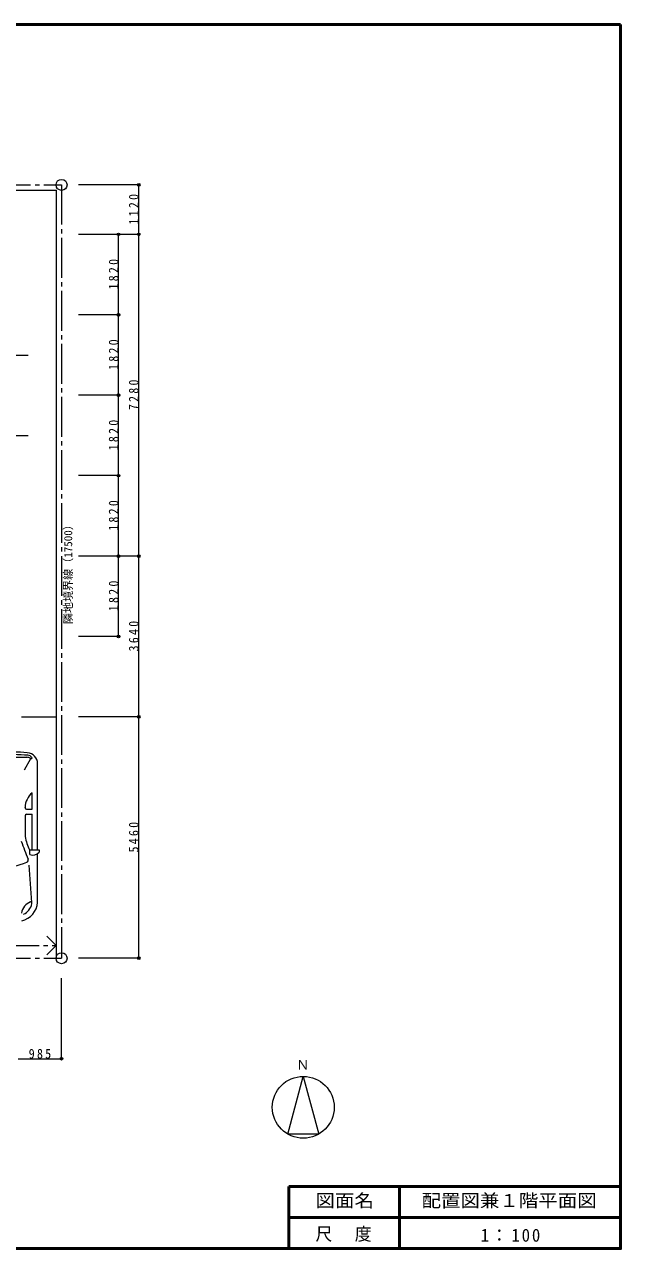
# Model space of a CAD drawing. Units: millimetres at full size, sheet at 1:100. Extents: x -20000 to 20000, y -13850 to 13850.
# Drawn here: x 6516 to 20000, y -13850 to 13850 of the extents above; entities that cross this region are included whole.
import ezdxf
from ezdxf.enums import TextEntityAlignment as Align

# ---------------------------------------------------------------- set-up
doc = ezdxf.new("R2010")
doc.units = ezdxf.units.MM
doc.header["$LTSCALE"] = 100
doc.header["$PDMODE"] = 32
doc.header["$PDSIZE"] = 60
doc.linetypes.add('CHAIN2', pattern=[12, 9, -1, 1, -1])
for name, color, linetype, lineweight in [('0-3_建具', 5, 'Continuous', 13), ('0-6_敷地', 4, 'Continuous', 13), ('0-7_外構', 4, 'Continuous', 13), ('0-8_寸法', 1, 'Continuous', 13), ('0-F', 2, 'Continuous', 50)]:
    doc.layers.add(name, color=color, linetype=linetype, lineweight=lineweight)
doc.styles.add('ＭＳ ゴシック', font='')
doc.styles.get('ＭＳ ゴシック').set_extended_font_data('MS Gothic')

msp = doc.modelspace()

# ---------------------------------------------------------------- linework, layer by layer
at = {"layer": '0-3_建具'}
for p, q in [((6140, 6370), (6600, 6370)), ((6140, 4550), (6600, 4550))]:
    msp.add_line(p, q, dxfattribs=at)
at = {"layer": '0-6_敷地', "linetype": 'CHAIN2'}
msp.add_line((-8645, -7280), (7355, -7280), dxfattribs=at)
msp.add_lwpolyline([(-8645, 10220), (7355, 10220), (7355, -7280)], dxfattribs=at)
at = {"layer": '0-6_敷地'}
for centre in [(7355, 10220), (7355, -7280)]:
    msp.add_circle(centre, 125, dxfattribs=at)
at = {"layer": '0-7_外構'}
for p, q in [((-8525, 10100), (7235, 10100)), ((7235, 10100), (7235, -7280)), ((6450, -1820), (7235, -1820)), ((6518, -3015.1), (6663.3, -2761.5)), ((6812.8, -4830.7), (6812.8, -2879.8)), ((6531.5, -3875.8), (6531.5, -3870.7)), ((6531.5, -4054.7), (6531.5, -4527.4)), ((6563.5, -4022.7), (6691.3, -4022.7)), ((6691.3, -4830.7), (6691.3, -4022.7)), ((6812.8, -6015.9), (6812.8, -4916)), ((6849.6, -4830.7), (6849.6, -4882.6)), ((6618.3, -5176.8), (6673.6, -6019.3))]:
    msp.add_line(p, q, dxfattribs=at)
at = {"layer": '0-7_外構', "color": 5}
for q in [(7022.9, -6780.4), (7022.9, -7204.6)]:
    msp.add_line((7235, -6992.5), q, dxfattribs=at)
at = {"layer": '0-7_外構', "color": 5, "linetype": 'CHAIN2'}
msp.add_line((1145, -6992.5), (7235, -6992.5), dxfattribs=at)
at = {"layer": '0-7_外構'}
for points in [[(6563.5, -3907.8), (6691.3, -3907.8), (6691.3, -3536.5)], [(6635, -4933.2), (6635, -4830.7), (6849.6, -4830.7)]]:
    msp.add_lwpolyline(points, dxfattribs=at)
for centre, radius, start, end in [((6091.6, -9279.1), 6667.2, 85.79388, 91.07258), ((5966.8, -11027.8), 8362.8, 85.68693, 90), ((6538.5, 12352.2), 15086.6, 267.8284, 270.11252), ((6568.4, -2913.4), 179.1, 57.99669, 90.11252), ((6562.2, -2879.8), 250.6, 0, 85.79388), ((6586.8, -2806.8), 118.5, 34.6107, 85.68693), ((6671.5, -2748.4), 15.5, 237.99669, 34.6107), ((6960.8, -3870.7), 429.4, 128.88715, 180), ((6563.5, -3875.8), 32, 180, 270), ((6563.5, -4054.7), 32, 90, 180), ((57584, 14991.8), 54779.3, 200.99326, 201.44596), ((7751.3, -4295.6), 1241.7, 190.76081, 205.52823), ((6708.4, -4763.8), 184.6, 246.57224, 319.92968), ((5966.8, -3687.1), 1543.8, 270, 292.86949), ((6544.8, -5057.4), 56.5, 292.86949, 21.44596), ((6761.1, -6304.1), 316.3, 110.23224, 171.67113), ((6356, -5984.3), 457.9, 282.26972, 356.04239), ((6356, -5984.3), 332.7, 294.36721, 349.46905), ((6651.7, -6039.3), 32, 349.46905, 90)]:
    msp.add_arc(centre, radius, start, end, dxfattribs=at)
at = {"layer": '0-8_寸法'}
for p, q in [((9100, 10220), (7735, 10220)), ((9100, 9100), (9100, 10220)), ((8645, 9100), (7735, 9100)), ((9100, 9100), (7735, 9100)), ((8645, 7280), (8645, 9100)), ((9100, 1820), (9100, 9100)), ((8645, 7280), (7735, 7280)), ((8645, 5460), (8645, 7280)), ((8645, 5460), (7735, 5460)), ((8645, 3640), (8645, 5460)), ((8645, 3640), (7735, 3640)), ((8645, 1820), (8645, 3640)), ((8645, 1820), (7735, 1820)), ((9100, 1820), (7735, 1820)), ((8645, 0), (8645, 1820)), ((9100, -1820), (9100, 1820)), ((8645, 0), (7735, 0)), ((9100, -1820), (7735, -1820)), ((9100, -7280), (9100, -1820)), ((9100, -7280), (7735, -7280)), ((7355, -9555), (7355, -7735)), ((6370, -9555), (7355, -9555))]:
    msp.add_line(p, q, dxfattribs=at)
msp.add_lwpolyline([(12472.9, -11260.5), (12822.9, -9954.3), (13172.9, -11260.5)], close=True, dxfattribs=at)
msp.add_circle((12822.9, -10654.3), 700, dxfattribs=at)
for p in [(9100, 10220), (8645, 9100), (9100, 9100), (8645, 7280), (8645, 5460), (8645, 3640), (8645, 1820), (9100, 1820), (8645, 0), (9100, -1820), (9100, -7280), (7355, -9555)]:
    msp.add_point(p, dxfattribs=at)
at = {"layer": '0-F'}
for p, q in [((-20000, 13850), (20000, 13850)), ((12500, -12450), (12500, -13850)), ((20000, -12450), (12500, -12450)), ((15000, -12450), (15000, -13850)), ((20000, -13150), (12500, -13150))]:
    msp.add_line(p, q, dxfattribs=at)
msp.add_lwpolyline([(20000, 13850), (20000, -13850), (-20000, -13850)], dxfattribs=at)

# ---------------------------------------------------------------- texts
at = {"layer": '0-8_寸法', "color": 4, "style": 'ＭＳ ゴシック'}
msp.add_text('隣地境界線（17500）', height=183.3, rotation=90, dxfattribs=at).set_placement((7651.2, 281.2), align=Align.BOTTOM_LEFT)
at = {"layer": '0-8_寸法', "color": 7, "style": 'ＭＳ ゴシック'}
msp.add_text('Ｎ', height=219.9, dxfattribs=at).set_placement((12663.9, -9868.2), align=Align.BOTTOM_LEFT)
at = {"layer": '0-8_寸法', "color": 7, "char_height": 219.9, "attachment_point": 7, "rotation": 90, "style": 'ＭＳ ゴシック'}
for s, insert in [('\\T1.38;\\W0.9;1120', (9100, 9322.5)), ('\\T1.38;\\W0.9;1820', (8645, 7852.5)), ('\\T1.38;\\W0.9;1820', (8645, 6032.5)), ('\\T1.38;\\W0.9;7280', (9100, 5122.5)), ('\\T1.38;\\W0.9;1820', (8645, 4212.5)), ('\\T1.38;\\W0.9;1820', (8645, 2392.5)), ('\\T1.38;\\W0.9;1820', (8645, 572.5)), ('\\T1.38;\\W0.9;3640', (9100, -337.5)), ('\\T1.38;\\W0.9;5460', (9100, -4887.5))]:
    msp.add_mtext(s, dxfattribs=dict(at, insert=insert))
at = {"layer": '0-8_寸法', "color": 7, "insert": (6612.5, -9555), "char_height": 219.9, "attachment_point": 7, "style": 'ＭＳ ゴシック'}
msp.add_mtext('\\T1.38;\\W0.9;985', dxfattribs=at)
at = {"layer": '0-F', "color": 7, "style": 'ＭＳ ゴシック', "width": 1.1}
for s, p in [('図面名', (13100, -13000)), ('配置図兼１階平面図', (15500, -13000))]:
    msp.add_text(s, height=293.3, dxfattribs=at).set_placement(p, align=Align.BOTTOM_LEFT)
at = {"layer": '0-F', "color": 7, "char_height": 293.3, "attachment_point": 7, "style": 'ＭＳ ゴシック'}
for s, insert in [('\\T1.17;\\W0.95;尺\\~\\~度', (13100, -13700)), ('\\T1.22;\\W0.95;1：100', (16837.5, -13700))]:
    msp.add_mtext(s, dxfattribs=dict(at, insert=insert))

doc.saveas('drawing.dxf')
